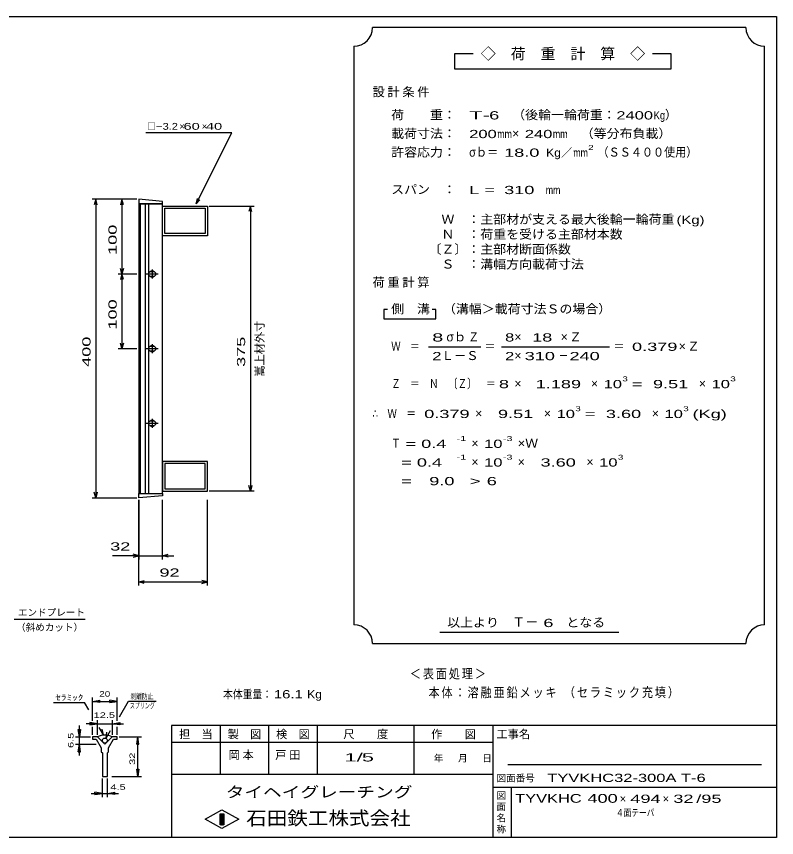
# Model space of a CAD drawing. Units: millimetres, scale not verified. Extents: x -910 to 868, y -641 to 524.
# Drawn here: x -150 to 868, y -576 to 524 of the extents above; entities that cross this region are included whole.
import ezdxf
from ezdxf.enums import TextEntityAlignment as Align

# ---------------------------------------------------------------- set-up
doc = ezdxf.new("R2010")
doc.units = ezdxf.units.MM
doc.header["$LTSCALE"] = 5
for name, color, linetype, lineweight in [('CADPAC_LAYER_0000', 150, 'Continuous', 25), ('CADPAC_LAYER_0016', 3, 'Continuous', 25), ('CADPAC_LAYER_0022', 2, 'Continuous', 25), ('CADPAC_LAYER_0032', 4, 'Continuous', 25)]:
    doc.layers.add(name, color=color, linetype=linetype, lineweight=lineweight)
doc.styles.add('ベクトル', font='')
doc.styles.get('ベクトル').set_extended_font_data('ベクトル')

msp = doc.modelspace()

# ---------------------------------------------------------------- linework, layer by layer
at = {"layer": 'CADPAC_LAYER_0000'}
for p, q in [((-862, 524.25), (868, 524.25)), ((868, 524.25), (868, -575.75)), ((868, -425.75), (58, -425.75)), ((58, -425.75), (58, -575.75)), ((123, -425.75), (123, -490.75)), ((188, -490.75), (188, -425.75)), ((253, -425.75), (253, -490.75)), ((383, -490.75), (383, -425.75)), ((488, -425.75), (488, -575.75)), ((488, -448.25), (58, -448.25)), ((848, -478.25), (508, -478.25)), ((58, -490.75), (488, -490.75)), ((488, -508.25), (868, -508.25)), ((513, -575.75), (513, -508.25)), ((103, -551.25), (125.5, -538.75)), ((125.5, -538.75), (148, -551.25)), ((123, -543.75), (128, -543.75)), ((123, -558.75), (123, -543.75)), ((123, -543.75), (124, -543.75)), ((124, -543.75), (124, -558.75)), ((125, -558.75), (125, -543.75)), ((125, -543.75), (126, -543.75)), ((126, -543.75), (126, -558.75)), ((127, -558.75), (127, -543.75)), ((127, -543.75), (128, -543.75)), ((128, -543.75), (128, -558.75)), ((128, -543.75), (128, -558.75)), ((125.5, -563.75), (103, -551.25)), ((128, -558.75), (123, -558.75)), ((124, -558.75), (125, -558.75)), ((148, -551.25), (125.5, -563.75)), ((126, -558.75), (127, -558.75)), ((868, -575.75), (-862, -575.75))]:
    msp.add_line(p, q, dxfattribs=at)
at = {"layer": 'CADPAC_LAYER_0016'}
for p, q in [((46, 276.25), (14, 279.25)), ((14, 279.25), (14, 273.25)), ((46, 273.25), (46, 276.25)), ((14, 273.25), (46, 273.25)), ((14, 273.25), (14, -114.75)), ((46, 273.25), (14, 273.25)), ((16, 273.25), (16, -114.75)), ((23, -114.75), (23, 273.25)), ((27, 273.25), (27, -114.75)), ((46, -114.75), (46, 273.25)), ((46, 270.25), (106, 270.25)), ((46, 230.25), (46, 270.25)), ((49, 267.25), (103, 267.25)), ((49, 233.25), (49, 267.25)), ((103, 267.25), (103, 233.25)), ((106, 270.25), (106, 230.25)), ((103, 233.25), (49, 233.25)), ((106, 230.25), (46, 230.25)), ((24, 179.25), (40, 179.25)), ((34, 182.25), (30, 182.25)), ((30, 176.25), (34, 176.25)), ((32, 185.25), (32, 173.25)), ((24, 79.25), (40, 79.25)), ((34, 82.25), (30, 82.25)), ((32, 85.25), (32, 73.25)), ((30, 76.25), (34, 76.25)), ((24, -20.75), (40, -20.75)), ((34, -17.75), (30, -17.75)), ((32, -14.75), (32, -26.75)), ((30, -23.75), (34, -23.75)), ((106, -71.75), (46, -71.75)), ((46, -71.75), (46, -111.75)), ((103, -74.75), (49, -74.75)), ((49, -74.75), (49, -108.75)), ((103, -108.75), (103, -74.75)), ((106, -111.75), (106, -71.75)), ((49, -108.75), (103, -108.75)), ((14, -114.75), (46, -114.75)), ((14, -120.75), (14, -114.75)), ((14, -114.75), (46, -114.75)), ((46, -117.75), (14, -120.75)), ((46, -111.75), (106, -111.75)), ((46, -114.75), (46, -117.75))]:
    msp.add_line(p, q, dxfattribs=at)
for centre, radius, start, end in [((30, 179.25), 3, 90, 270), ((32, 179.25), 4, 46.6, 133.4), ((32, 179.25), 4, 226.6, 313.4), ((34, 179.25), 3, 270, 90), ((30, 79.25), 3, 90, 270), ((32, 79.25), 4, 46.6, 133.4), ((34, 79.25), 3, 270, 90), ((32, 79.25), 4, 226.6, 313.4), ((30, -20.75), 3, 90, 270), ((32, -20.75), 4, 46.6, 133.4), ((34, -20.75), 3, 270, 90), ((32, -20.75), 4, 226.6, 313.4)]:
    msp.add_arc(centre, radius, start, end, dxfattribs=at)
at = {"layer": 'CADPAC_LAYER_0022', "color": 4}
for p, q in [((827, 509.25), (327, 509.25)), ((302, 484.25), (302, -290.75)), ((852, -290.75), (852, 484.25)), ((462, 474.25), (437, 474.25)), ((437, 474.25), (437, 454.25)), ((727, 474.25), (702, 474.25)), ((727, 454.25), (727, 474.25)), ((437, 454.25), (727, 454.25)), ((138.5, 368.25), (23.5, 368.25)), ((91, 273.25), (138.5, 368.25)), ((11.5, 279.25), (-48.5, 279.25)), ((-43.5, 279.25), (-45.5, 271.75)), ((-41.5, 271.75), (-43.5, 279.25)), ((-43.5, 279.25), (-43.5, -120.75)), ((11.5, 279.25), (-13.5, 279.25)), ((-8.5, 279.25), (-10.5, 271.75)), ((-6.5, 271.75), (-8.5, 279.25)), ((-8.5, 279.25), (-8.5, 179.25)), ((91, 273.25), (92.5, 280.55)), ((91, 273.25), (96, 278.75)), ((108.5, 270.25), (168.5, 270.25)), ((163.5, 270.25), (161.5, 262.75)), ((165.5, 262.75), (163.5, 270.25)), ((163.5, 270.25), (163.5, -111.75)), ((-13.5, 179.25), (11.5, 179.25)), ((-8.5, 179.25), (-10.5, 186.75)), ((-8.5, 179.25), (-10.5, 171.75)), ((-6.5, 186.75), (-8.5, 179.25)), ((-6.5, 171.75), (-8.5, 179.25)), ((-8.5, 179.25), (-8.5, 79.25)), ((347, 131.75), (342, 131.75)), ((342, 131.75), (342, 119.25)), ((412, 131.75), (407, 131.75)), ((412, 119.25), (412, 131.75)), ((342, 119.25), (412, 119.25)), ((-13.5, 79.25), (11.5, 79.25)), ((-8.5, 79.25), (-10.5, 86.75)), ((-6.5, 86.75), (-8.5, 79.25)), ((402, 81.75), (472, 81.75)), ((499.5, 81.75), (644.5, 81.75)), ((163.5, -111.75), (161.5, -104.25)), ((165.5, -104.25), (163.5, -111.75)), ((-48.5, -120.75), (11.5, -120.75)), ((-43.5, -120.75), (-45.5, -113.25)), ((-41.5, -113.25), (-43.5, -120.75)), ((168.5, -111.75), (108.5, -111.75)), ((14, -123.25), (14, -203.25)), ((14, -238.25), (14, -123.25)), ((46, -203.25), (46, -123.25)), ((106, -238.25), (106, -123.25)), ((14, -198.25), (6.5, -196.25)), ((46, -198.25), (53.5, -196.25)), ((14, -198.25), (-21, -198.25)), ((6.5, -200.25), (14, -198.25)), ((14, -198.25), (46, -198.25)), ((53.5, -200.25), (46, -198.25)), ((46, -198.25), (61, -198.25)), ((14, -233.25), (21.5, -231.25)), ((21.5, -235.25), (14, -233.25)), ((14, -233.25), (106, -233.25)), ((106, -233.25), (98.5, -231.25)), ((98.5, -235.25), (106, -233.25)), ((-152.75, -282.95), (-57.75, -282.95)), ((417, -300.75), (657, -300.75)), ((327, -315.75), (827, -315.75))]:
    msp.add_line(p, q, dxfattribs=at)
for centre, start, end in [((302, 509.25), 270, 0), ((852, 509.25), 180, 270), ((302, -315.75), 0, 90), ((852, -315.75), 90, 180)]:
    msp.add_arc(centre, 25, start, end, dxfattribs=at)
at = {"layer": 'CADPAC_LAYER_0032'}
for p, q in [((-100.167, -394.75), (-58.5, -394.75)), ((-52.667, -404.75), (-58.5, -394.75)), ((-48, -419.25), (-48, -388.25)), ((-48, -393.25), (-38, -391.75)), ((-38, -394.75), (-48, -393.25)), ((-48, -393.25), (-14.667, -393.25)), ((-38, -394.75), (-38, -391.75)), ((-14.667, -393.25), (-24.667, -391.75)), ((-24.667, -394.75), (-24.667, -391.75)), ((-24.667, -394.75), (-14.667, -393.25)), ((-14.667, -419.25), (-14.667, -388.25)), ((-11.665, -414.083), (0.502, -393.083)), ((0.502, -393.083), (37.168, -393.083)), ((-65.5, -440.75), (-65.5, -425.75)), ((-41.333, -423.25), (-56.333, -423.25)), ((-41.333, -423.25), (-51.333, -421.75)), ((-51.333, -421.75), (-51.333, -424.75)), ((-51.333, -424.75), (-41.333, -423.25)), ((-48, -438.25), (-48, -427.25)), ((-41.333, -438.25), (-41.333, -418.25)), ((-41.333, -423.25), (-21.333, -423.25)), ((-33, -438.25), (-38.833, -428.25)), ((-21.333, -418.25), (-21.333, -438.25)), ((-21.333, -423.25), (-11.333, -421.75)), ((-11.333, -424.75), (-21.333, -423.25)), ((-21.333, -423.25), (-6.333, -423.25)), ((-14.667, -438.25), (-14.667, -427.25)), ((-11.333, -421.75), (-11.333, -424.75)), ((-65.5, -440.75), (-67, -430.75)), ((-67, -430.75), (-64, -430.75)), ((-64, -430.75), (-65.5, -440.75)), ((-33, -438.25), (-34.833, -430.417)), ((-29.665, -442.416), (-23.998, -432.416)), ((-29.665, -442.416), (-28.498, -434.416)), ((-70.5, -440.75), (-50.5, -440.75)), ((-70.5, -450.75), (-43, -450.75)), ((-67, -460.75), (-65.5, -450.75)), ((-65.5, -450.75), (-65.5, -440.75)), ((-64, -460.75), (-65.5, -450.75)), ((-65.5, -465.75), (-65.5, -450.75)), ((-48, -440.75), (-48, -444.083)), ((-41.333, -440.75), (-48, -440.75)), ((-48, -444.083), (-43, -444.083)), ((-43, -444.083), (-36.333, -455.75)), ((-31.333, -450.75), (-41.333, -440.75)), ((-21.333, -440.75), (-31.333, -450.75)), ((-26.333, -455.75), (-19.667, -444.083)), ((-14.667, -440.75), (-21.333, -440.75)), ((-19.667, -444.083), (-14.667, -444.083)), ((-14.667, -444.083), (-14.667, -440.75)), ((-12.167, -440.75), (17.833, -440.75)), ((11.333, -450.75), (12.833, -440.75)), ((11.333, -450.75), (14.333, -450.75)), ((14.333, -450.75), (12.833, -440.75)), ((12.833, -494.084), (12.833, -440.75)), ((-67, -460.75), (-64, -460.75)), ((-36.333, -455.75), (-36.333, -460.75)), ((-36.333, -460.75), (-34.667, -462.417)), ((-28, -462.417), (-26.333, -460.75)), ((-26.333, -460.75), (-26.333, -455.75)), ((-34.667, -462.417), (-34.667, -494.083)), ((-28, -494.083), (-28, -462.417)), ((-34.667, -494.083), (-28, -494.083)), ((-22.167, -494.084), (17.833, -494.084)), ((12.833, -494.084), (11.333, -484.084)), ((11.333, -484.084), (14.333, -484.084)), ((14.333, -484.084), (12.833, -494.084)), ((-34.667, -521.583), (-34.667, -496.584)), ((-28, -521.583), (-28, -496.584)), ((-49.667, -516.583), (-34.667, -516.583)), ((-34.667, -516.583), (-44.667, -515.083)), ((-44.667, -518.083), (-44.667, -515.083)), ((-44.667, -518.083), (-34.667, -516.583)), ((-34.667, -516.583), (-28, -516.583)), ((-28, -516.583), (-18, -515.083)), ((-18, -518.083), (-28, -516.583)), ((-28, -516.583), (-13, -516.583)), ((-18, -518.083), (-18, -515.083))]:
    msp.add_line(p, q, dxfattribs=at)
msp.add_circle((-31.333, -445.75), 3.333, dxfattribs=at)
msp.add_arc((-31.502, -463.589), 25, 66, 113, dxfattribs=at)

# ---------------------------------------------------------------- texts
at = {"layer": 'CADPAC_LAYER_0000', "style": 'ベクトル'}
for s, height, p in [('担\u3000当', 11, (68, -437.25)), ('製\u3000図', 11, (133, -437.25)), ('検\u3000図', 11, (198, -437.25)), ('尺\u3000\u3000度', 11, (288, -437.25)), ('作\u3000\u3000図', 11, (405.5, -437.25)), ('工事名', 11, (493, -437.25)), ('年', 9.164, (409, -469.5)), ('月', 9.164, (441.5, -469.5)), ('日', 9.164, (474, -469.5)), ('図面番号', 9.164, (493, -496)), ('図', 9.164, (493, -519.5)), ('面', 9.164, (493, -534.5)), ('名', 9.164, (493, -549.5)), ('称', 9.164, (493, -564.5))]:
    msp.add_text(s, height=height, dxfattribs=at).set_placement(p, align=Align.MIDDLE_LEFT)
at = {"layer": 'CADPAC_LAYER_0000', "color": 222, "style": 'ベクトル'}
for s, height, width, p in [('タイヘイグレーチング', 14.66, 1.25, (130.5, -514.75)), ('石田鉄工株式会社', 18.33, 1.1, (158, -549.75))]:
    msp.add_text(s, height=height, dxfattribs=dict(at, width=width)).set_placement(p, align=Align.MIDDLE_LEFT)
at = {"layer": 'CADPAC_LAYER_0022', "style": 'ベクトル'}
for s, height, p in [('◇\u3000荷\u3000重\u3000計\u3000算\u3000◇', 14.66, (472, 474.25)), ('）', 12.1, (718.5, 392.5)), ('×', 9.164, (68.5, 377)), ('×', 9.164, (98.5, 377)), ('×', 12.1, (514, 367.5)), ('／', 11, (579.5, 341.75)), ('σｂ', 12.1, (426, 95)), ('×', 12.1, (517, 95)), ('Ｌ－Ｓ', 12.1, (419.5, 70)), ('×', 12.1, (517, 70)), ('×', 12.1, (517, 32.5)), ('×', 12.1, (619.5, 32.5)), ('×', 12.1, (764, 32.5)), ('×', 12.1, (464.5, -7.5)), ('×', 12.1, (556.5, -7.5)), ('×', 12.1, (701, -7.5)), ('×', 12.1, (459.5, -47.5)), ('×', 12.1, (459.5, -72.5)), ('×', 12.1, (521.5, -72.5)), ('×', 12.1, (613.5, -72.5)), ('エンドプレート', 9.164, (-147.75, -274.2)), ('Ｔ－', 12.83, (514, -287)), ('（斜めカット）', 9.164, (-150.25, -294.2)), ('×', 11, (658, -523.75)), ('×', 11, (715.5, -523.75))]:
    msp.add_text(s, height=height, dxfattribs=at).set_placement(p, align=Align.MIDDLE_LEFT)
for s, height, width, p in [('荷\u3000\u3000重：\u3000', 12.1, 1.05, (352, 392.5)), ('T-', 11, 2, (456.5, 391.75)), (' 6 ', 11, 1.65, (476.5, 391.75)), ('（後輪一輪荷重：', 12.1, 1.05, (514, 392.5)), ('2400', 11, 1.5, (653.5, 391.75)), ('Kg', 11, 0.85, (703.5, 391.75)), ('□－', 9.164, 0.8, (26, 377)), ('3.2', 9.164, 1.2, (46, 377)), (' 60 ', 9.164, 1.6, (68.5, 377)), (' 40 ', 9.164, 1.6, (98.5, 377)), ('載荷寸法：\u3000', 12.1, 1.05, (352, 367.5)), ('\u3000（等分布負載）', 12.1, 1.05, (588.5, 367.5)), ('200', 11, 1.5, (456.5, 366.75)), ('mm', 11, 0.8, (494, 366.75)), ('240', 11, 1.5, (531, 366.75)), ('mm', 11, 0.8, (568.5, 366.75)), ('2', 6.598, 1.5, (615.75, 348.75)), ('許容応力：\u3000', 12.1, 1.05, (352, 342.5)), ('σｂ＝', 12.1, 0.9, (456.5, 342.5)), (' 18.0', 11, 1.65, (496.5, 341.75)), ('Kg', 11, 1.1, (559.5, 341.75)), ('mm', 11, 0.8, (595.75, 341.75)), ('（ＳＳ４００使用）', 12.1, 0.9, (628.25, 342.5)), ('スパン\u3000：\u3000', 12.1, 1.05, (352, 292.5)), ('L = ', 11, 1.65, (456.5, 291.75)), (' 310 ', 11, 1.65, (496.5, 291.75)), ('mm', 11, 0.8, (559, 291.75)), ('\u3000Ｗ\u3000：主部材が支える最大後輪一輪荷重', 12.1, 1.05, (402, 252.5)), ('(Kg)', 11, 1.35, (734, 251.75)), ('\u3000Ｎ\u3000：荷重を受ける主部材本数', 12.1, 1.05, (402, 232.5)), ('〔Ｚ〕：主部材断面係数', 12.1, 1.05, (402, 212.5)), ('\u3000Ｓ\u3000：溝幅方向載荷寸法', 12.1, 1.05, (402, 192.5)), ('側\u3000溝', 12.1, 1.05, (352, 132.5)), ('\u3000（溝幅＞載荷寸法Ｓの場合）', 12.1, 1.05, (404, 132.5)), ('8', 11, 1.8, (407, 94.25)), ('Ｚ', 12.1, 0.9, (455, 95)), ('8', 11, 1.5, (504.5, 94.25)), (' 18 ', 11, 1.65, (534, 94.25)), ('Ｗ\u3000＝', 12.1, 0.75, (352, 82.5)), ('＝', 12.1, 0.9, (477, 82.5)), ('＝', 12.1, 0.9, (649.5, 82.5)), ('0.379', 11, 1.65, (674.5, 81.75)), ('2', 11, 1.5, (407, 69.25)), ('2', 11, 1.5, (504.5, 69.25)), (' 310 ', 11, 1.65, (524, 69.25)), ('－', 12.1, 0.75, (576.5, 70)), (' 240 ', 11, 1.65, (584, 69.25)), ('Ｚ\u3000＝\u3000Ｎ\u3000〔Ｚ〕\u3000＝', 12.1, 0.75, (352, 32.5)), (' 8 ', 11, 1.65, (489.5, 31.75)), ('  1.189', 11, 1.65, (532, 31.75)), ('10', 11, 1.5, (636.5, 31.75)), ('3', 6.598, 1.5, (661.5, 38.75)), ('=', 11, 1.7, (674, 31.75)), ('  9.51', 11, 1.65, (689, 31.75)), ('10', 11, 1.5, (781, 31.75)), ('3', 6.598, 1.5, (806, 38.75)), ('3', 6.598, 1.5, (598.5, -1.25)), ('3', 6.598, 1.5, (743, -1.25)), ('∴\u3000Ｗ\u3000＝', 12.1, 0.75, (327, -7.5)), (' 0.379', 11, 1.65, (389.5, -8.25)), ('  9.51', 11, 1.65, (481.5, -8.25)), ('10', 11, 1.5, (573.5, -8.25)), ('=', 11, 1.7, (611, -8.25)), ('  3.60', 11, 1.65, (626, -8.25)), ('10', 11, 1.5, (718, -8.25)), ('(Kg)', 11, 1.65, (755.5, -8.25)), ('Ｔ', 12.1, 0.75, (352, -47.5)), (' = 0.4', 11, 1.65, (364.5, -48.25)), ('-1', 6.598, 1.65, (439.5, -41.25)), ('10', 11, 1.5, (476.5, -48.25)), ('-3', 6.598, 1.65, (501.5, -41.25)), ('×Ｗ', 12.1, 1.05, (521.5, -47.5)), ('-1', 6.598, 1.65, (439.5, -66.25)), ('-3', 6.598, 1.65, (501.5, -66.25)), ('3', 6.598, 1.5, (655.5, -66.25)), ('  = 0.4', 11, 1.65, (352, -73.25)), ('10', 11, 1.5, (476.5, -73.25)), ('  3.60', 11, 1.65, (538.5, -73.25)), ('10', 11, 1.5, (630.5, -73.25)), ('  =', 11, 1.65, (352, -98.25)), ('  9.0', 11, 1.65, (389.5, -98.25)), ('>', 11, 1.7, (457, -98.25)), (' 6 ', 11, 1.65, (473.25, -98.25)), (' 32 ', 11, 1.65, (-31, -185.75)), (' 92 ', 11, 1.65, (35, -220.75)), ('以上より\u3000', 12.1, 1.05, (427, -287.5)), (' 6 ', 11, 1.65, (549, -288.25)), ('となる', 12.1, 1.05, (586.5, -287.5)), ('本体重量：', 11, 0.85, (127, -383.75)), (' 16.1', 11, 1.35, (189.5, -383.75)), ('Kg', 11, 1.1, (239.5, -383.75)), ('1/', 11, 2, (289.5, -468.25)), (' 5 ', 11, 2, (304.5, -468.25)), ('TYVKHC32-300A T-6', 11, 1.5, (561, -495.75)), ('TYVKHC', 11.73, 1.4, (518, -523.25)), (' 400 ', 11.73, 1.55, (608, -523.25)), (' 494 ', 11, 1.65, (665.5, -523.75)), (' 32 ', 11, 1.65, (723, -523.75)), ('/', 11, 1.65, (760.5, -523.75)), (' 95 ', 11, 1.65, (760.5, -523.75)), ('４面テーパ', 9.164, 0.8, (653, -542.5))]:
    msp.add_text(s, height=height, dxfattribs=dict(at, width=width)).set_placement(p, align=Align.MIDDLE_LEFT)
at = {"layer": 'CADPAC_LAYER_0022', "style": 'ベクトル', "width": 1.65}
for s, p in [(' 100 ', (-21, 198)), (' 100 ', (-21, 98)), (' 400 ', (-56, 48)), (' 375', (151, 48))]:
    msp.add_text(s, height=11, rotation=90, dxfattribs=at).set_placement(p, align=Align.MIDDLE_LEFT)
at = {"layer": 'CADPAC_LAYER_0022', "style": 'ベクトル'}
msp.add_text('嵩上材外寸', height=11, rotation=90, dxfattribs=at).set_placement((176, 41.75), align=Align.MIDDLE_LEFT)
at = {"layer": 'CADPAC_LAYER_0022', "attachment_point": 4, "style": 'ベクトル'}
for s, insert, char_height in [('\\T1.21;設計条件', (327, 422.5), 12.1), ('\\T1.21;荷重計算', (327, 167.5), 12.1), ('\\T1.21;×Ｚ', (579, 95), 12.1), ('\\T1.21;×Ｚ', (737, 82.5), 12.1), ('\\T1.17;\\W0.85;＜表面処理＞', (377, -357), 12.83), ('\\T1.17;\\W0.85;本体：溶融亜鉛メッキ', (402, -382), 12.83), ('\\T1.17;\\W0.85;（セラミック充填）', (583.25, -382), 12.83), ('\\T1.25;岡本\u3000', (134.25, -465.75), 11), ('\\T1.25;戸田\u3000', (196.75, -465.75), 11)]:
    msp.add_mtext(s, dxfattribs=dict(at, insert=insert, char_height=char_height))
at = {"layer": 'CADPAC_LAYER_0032', "color": 2, "style": 'ベクトル'}
for s, width, p in [('ｾﾗﾐｯｸ', 1.5, (-97.667, -388.25)), ('20', 1.35, (-38.833, -383.25)), ('剥離防止', 0.75, (3.002, -386.583)), ('スプリング', 0.65, (2.168, -399.083)), ('12.5', 1.5, (-46.333, -411.75)), (' 4.5 ', 1.5, (-28, -508.084))]:
    msp.add_text(s, height=7.331, dxfattribs=dict(at, width=width)).set_placement(p, align=Align.MIDDLE_LEFT)
at = {"layer": 'CADPAC_LAYER_0032', "color": 2, "style": 'ベクトル', "width": 1.5}
for s, p in [('6.5', (-77, -455.75)), (' 32 ', (5.333, -482.417))]:
    msp.add_text(s, height=7.331, rotation=90, dxfattribs=at).set_placement(p, align=Align.MIDDLE_LEFT)

doc.saveas('drawing.dxf')
